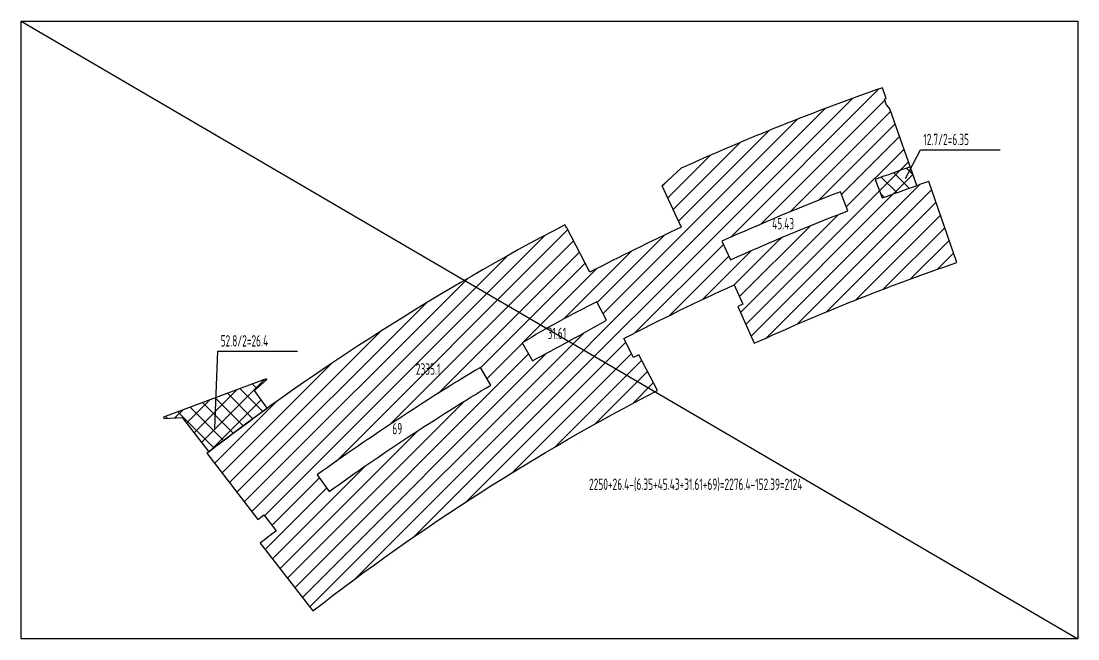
# Model space of a CAD drawing. Header units: millimetres. Extents: x 0 to 12110233, y -6694180 to 0.
# Drawn here: x 11971122 to 12110233, y -6475404 to -6394109 of the extents above; entities that cross this region are included whole.
import ezdxf

# ---------------------------------------------------------------- set-up
doc = ezdxf.new("R2010")
doc.units = ezdxf.units.MM
doc.header["$LTSCALE"] = 10
for name, color, linetype in [('A1-RD-3F$0$A-area', 6, 'Continuous'), ('A1-RD-3F$0$A-hatch', 8, 'Continuous'), ('A1-RD-3F$0$A-louban', 5, 'Continuous'), ('A1-RD-3F$0$A-TEXT', 4, 'Continuous'), ('A1-RI-F3$0$A-TEXT1', 4, 'Continuous')]:
    doc.layers.add(name, color=color, linetype=linetype)
doc.styles.add('A1-RD-3F$0$XD2008', font='xd-hzs.shx', dxfattribs={"width": 0.7, "bigfont": 'xd-hztxt.shx'})
doc.styles.add('A1-RI-F3$0$ECADI', font='gbeitc.shx', dxfattribs={"width": 0.7, "bigfont": 'gbcbig.shx'})

# ---------------------------------------------------------------- blocks, each defined once
blk = doc.blocks.new('A1-RD-3F')
at = {"layer": 'A1-RD-3F$0$A-hatch', "linetype": 'ByBlock'}
h = blk.add_hatch(dxfattribs=at)
h.set_pattern_fill('ANSI31', color=256, scale=500, style=0)
h.set_pattern_definition([(45, (172811.6, -23722), (-1122.53202, 1122.53202), [])])
edge = h.paths.add_edge_path(flags=16)
edge.add_line((12079951.3, -6419078.2), (12078983.6, -6416557.6))
edge.add_arc((12189162.3, -6702569.7), 306500, 111.067877, 114.227858)
edge.add_line((12063385, -6423066), (12064495.8, -6425526.9))
edge.add_arc((12189162.3, -6702569.7), 303800, 111.068459, 114.227275, ccw=False)
edge = h.paths.add_edge_path()
edge.add_line((12052419, -6438019.7), (12051754.2, -6438367))
edge.add_line((12051754.2, -6438367), (12050457, -6435883.9))
edge.add_arc((12189162.3, -6702569.7), 300600.2, 114.398119, 117.479291, ccw=False)
edge.add_line((12064992, -6428813.9), (12066144.6, -6431367.3))
edge.add_line((12066144.6, -6431367.3), (12065461, -6431675.9))
edge.add_line((12065461, -6431675.9), (12067641.9, -6436507.6))
edge.add_arc((12189162.3, -6702569.7), 292500, 108.926088, 114.547933, ccw=False)
edge.add_line((12094290.5, -6425882.9), (12090621.7, -6415195))
edge.add_arc((12189162.3, -6702569.7), 303800, 108.926817, 109.24386)
edge.add_line((12089033, -6415744.7), (12085487.5, -6405652.9))
edge.add_line((12085487.5, -6405652.9), (12085099.4, -6405151.5))
edge.add_line((12085099.4, -6405151.5), (12085052.3, -6405168.1))
edge.add_line((12085052.3, -6405168.1), (12084766.4, -6404354.4))
edge.add_line((12084766.4, -6404354.4), (12085002.2, -6404271.6))
edge.add_line((12085002.2, -6404271.6), (12084508.5, -6402866.4))
edge.add_arc((12189162.3, -6702569.7), 317450, 109.248765, 114.401579)
edge.add_line((12058014.3, -6413476.8), (12055659.6, -6415644.1))
edge.add_line((12055659.6, -6415644.1), (12055476.9, -6415725.5))
edge.add_line((12055476.9, -6415725.5), (12058021.1, -6421233.3))
edge.add_arc((12189162.3, -6702569.7), 310400, 114.991948, 117.464896)
edge.add_line((12046004.3, -6427153.7), (12042949.4, -6421306.4))
edge.add_line((12042949.4, -6421306.4), (12042907.4, -6421325.1))
edge.add_line((12042907.4, -6421325.1), (12042699, -6420926.3))
edge.add_arc((12189162.3, -6702569.7), 317450, 117.475831, 127.573951)
edge.add_line((11995586.1, -6450969.3), (12002275.9, -6459701.3))
edge.add_arc((12189162.3, -6702569.7), 306450, 127.391196, 127.578162, ccw=False)
edge.add_line((12003069.4, -6459092.7), (12004681, -6461196.3))
edge.add_arc((12189162.3, -6702569.7), 303800, 127.390625, 127.886848)
edge.add_line((12002597.5, -6462803.1), (12009533.9, -6471723.6))
edge.add_arc((12189162.3, -6702569.7), 292500, 117.329473, 127.887577, ccw=False)
edge.add_line((12054873.6, -6442718.2), (12052419, -6438019.7))
edge = h.paths.add_edge_path(flags=17)
edge.add_arc((12189615.8, -6703819.3), 307729.4, 109.247846, 110.1601)
edge.add_line((12083558.5, -6414943.5), (12084455.3, -6417383.6))
edge.add_arc((12189162.2, -6702569.4), 303800, 109.24386, 110.160881, ccw=False)
edge.add_line((12089032.9, -6415744.4), (12088171.2, -6413291.6))
edge = h.paths.add_edge_path(flags=16)
edge.add_line((12048177.5, -6433464.3), (12046927.2, -6431071.2))
edge.add_arc((12091671.3, -6524476.7), 103569.4, 115.595829, 121.798214)
edge.add_line((12037097.5, -6436452.1), (12038437.6, -6438796.1))
edge.add_arc((11894466.7, -6164235.9), 310017.6, 297.671135, 299.723379)
edge = h.paths.add_edge_path(flags=16)
edge.add_line((12032962.1, -6442001.2), (12031576.6, -6439683.8))
edge.add_arc((12187083.1, -6699260.4), 302592.6, 120.924872, 125.792305)
edge.add_line((12010112.1, -6453814.7), (12011687.9, -6455998.6))
edge.add_arc((12189162.3, -6702569.7), 303800, 120.940969, 125.745205, ccw=False)
h = blk.add_hatch(dxfattribs=at)
h.set_pattern_fill('ANSI37', color=256, scale=500, style=0)
h.set_pattern_definition([(45, (172811.6, -23722), (-1122.53202, 1122.53202), []), (135, (172811.6, -23722), (-1122.53202, -1122.53202), [])])
edge = h.paths.add_edge_path()
edge.add_line((12003528.4, -6445053.5), (12001840.5, -6442707.9))
edge.add_line((12001840.5, -6442707.9), (12003482.7, -6441291.7))
edge.add_line((12003482.7, -6441291.7), (12003392.8, -6441165.2))
edge.add_line((12003392.8, -6441165.2), (11989845.9, -6446241.2))
edge.add_line((11989845.9, -6446241.2), (11989898.6, -6446381.7))
edge.add_line((11989898.6, -6446381.7), (11992336, -6446269.3))
edge.add_line((11992336, -6446269.3), (11995813.2, -6450794.7))
edge.add_arc((12189162.3, -6702569.7), 317450, 125.786447, 127.522244, ccw=False)
edge = h.paths.add_edge_path()
edge.add_arc((12189615.8, -6703819.3), 307729.4, 109.247846, 110.1601)
edge.add_line((12083558.5, -6414943.5), (12084455.3, -6417383.6))
edge.add_arc((12189162.2, -6702569.4), 303800, 109.24386, 110.160881, ccw=False)
edge.add_line((12089032.9, -6415744.4), (12088171.2, -6413291.6))
at = {"linetype": 'ByBlock'}
blk.add_line((11971121.6, -6394108.8), (12110232.6, -6475403.6), dxfattribs=at)
blk.add_lwpolyline([(11971121.6, -6394108.8), (12110232.6, -6394108.8), (12110232.6, -6475403.6), (11971121.6, -6475403.6)], close=True, dxfattribs=at)
at = {"layer": 'A1-RD-3F$0$A-area', "linetype": 'ByBlock'}
for points in [[(12052419, -6438019.7), (12051754.2, -6438367), (12050457, -6435883.9, -0.01344496), (12064992, -6428813.9), (12066144.6, -6431367.3), (12065461, -6431675.9), (12067641.9, -6436507.6, -0.02453485), (12094290.5, -6425882.9), (12090621.7, -6415195, 0.00138336), (12089033, -6415744.7), (12085487.5, -6405652.9), (12085099.4, -6405151.5), (12085052.3, -6405168.1), (12084766.4, -6404354.4), (12085002.2, -6404271.6), (12084508.5, -6402866.4, 0.02248718), (12058014.3, -6413476.8), (12055659.6, -6415644.1), (12055476.9, -6415725.5), (12058021.1, -6421233.3, 0.01079069), (12046004.3, -6427153.7), (12042949.4, -6421306.4), (12042907.4, -6421325.1), (12042699, -6420926.3, 0.0440899), (11995586.1, -6450969.3), (12002275.9, -6459701.3, -0.00081579), (12003069.4, -6459092.7), (12004681, -6461196.3, 0.00216519), (12002597.5, -6462803.1), (12009533.9, -6471723.6, -0.04610104), (12054873.6, -6442718.2)], [(12088171.2, -6413291.6, 0.00398048), (12083558.5, -6414943.5), (12084455.3, -6417383.6, -0.00400128), (12089032.9, -6415744.4)], [(12079951.3, -6419078.2), (12078983.6, -6416557.6, 0.01378889), (12063385, -6423066), (12064495.8, -6425526.9, -0.01378381)], [(12048177.5, -6433464.3), (12046927.2, -6431071.2, 0.02706962), (12037097.5, -6436452.1), (12038437.6, -6438796.1, 0.00895484)], [(12032962.1, -6442001.2), (12031576.6, -6439683.8, 0.02124138), (12010112.1, -6453814.7), (12011687.9, -6455998.6, -0.0209655)], [(12003528.4, -6445053.5), (12001840.5, -6442707.9), (12003482.7, -6441291.7), (12003392.8, -6441165.2), (11989845.9, -6446241.2), (11989898.6, -6446381.7), (11992336, -6446269.3), (11995813.2, -6450794.7, -0.00757399)]]:
    blk.add_lwpolyline(points, format="xyb", close=True, dxfattribs=at)
at = {"layer": 'A1-RD-3F$0$A-louban'}
for points in [[(12087525.7, -6414833.3), (12089506.9, -6411039.4), (12100023.5, -6411039.4)], [(11996615.1, -6447663.8), (11996999.9, -6437541.6), (12007516.5, -6437541.6)]]:
    blk.add_lwpolyline(points, dxfattribs=at)
at = {"layer": 'A1-RD-3F$0$A-TEXT', "style": 'A1-RD-3F$0$XD2008', "width": 0.7}
for s, p in [('12.7/2=6.35', (12089890.5, -6410430)), ('45.43', (12069984.7, -6421516.9)), ('31.61', (12040436.5, -6435942.4)), ('52.8/2=26.4', (11997383.6, -6436932.2)), ('2335.1', (12023086.1, -6440651.1)), ('69', (12019983.7, -6448495.6)), ('2250+26.4-(6.35+45.43+31.61+69)=2276.4-152.39=2124', (12045885.1, -6455804.2))]:
    blk.add_text(s, height=1500, rotation=0, dxfattribs=at).set_placement(p)
blk = doc.blocks.new('A1-RI-F3')
at = {"color": 3, "linetype": 'ByBlock'}
blk.add_blockref('A1-RD-3F', (0, 0), dxfattribs=at)
at = {"layer": 'A1-RI-F3$0$A-TEXT1', "style": 'A1-RI-F3$0$ECADI', "width": 0.7}
for tag, p in [('（-0.050）', (11743140.2, -6434229.8)), ('（结构标高）', (11749919, -6434229.8))]:
    blk.add_attdef(tag, p, '', height=321.4, dxfattribs=at)

msp = doc.modelspace()

# ---------------------------------------------------------------- block references
msp.add_blockref('A1-RI-F3', (0, 0))

doc.saveas('drawing.dxf')
